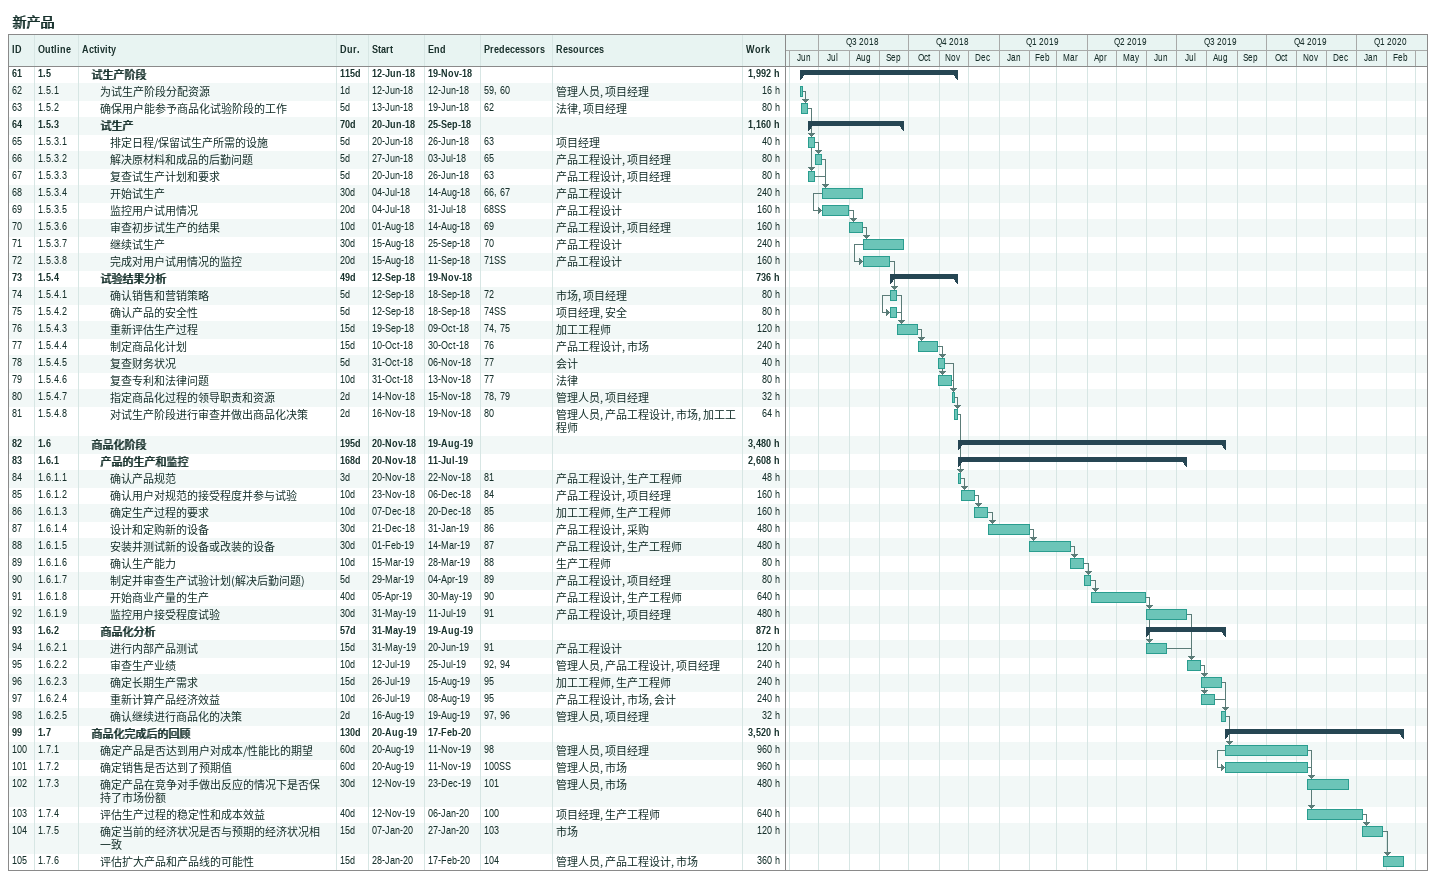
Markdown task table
新产品

| ID | WBS | Task | Duration | Start | Finish | Predecessors | Resources | Work (h) |
|---|---|---|---|---|---|---|---|---|
| 61 | 1.5 | **试生产阶段** | 115d | 2018-06-12 | 2018-11-19 |  |  | 1992 |
| 62 | 1.5.1 | 为试生产阶段分配资源 | 1d | 2018-06-12 | 2018-06-12 | 59, 60 | 管理人员, 项目经理 | 16 |
| 63 | 1.5.2 | 确保用户能参予商品化试验阶段的工作 | 5d | 2018-06-13 | 2018-06-19 | 62 | 法律, 项目经理 | 80 |
| 64 | 1.5.3 | **试生产** | 70d | 2018-06-20 | 2018-09-25 |  |  | 1160 |
| 65 | 1.5.3.1 | 排定日程/保留试生产所需的设施 | 5d | 2018-06-20 | 2018-06-26 | 63 | 项目经理 | 40 |
| 66 | 1.5.3.2 | 解决原材料和成品的后勤问题 | 5d | 2018-06-27 | 2018-07-03 | 65 | 产品工程设计, 项目经理 | 80 |
| 67 | 1.5.3.3 | 复查试生产计划和要求 | 5d | 2018-06-20 | 2018-06-26 | 63 | 产品工程设计, 项目经理 | 80 |
| 68 | 1.5.3.4 | 开始试生产 | 30d | 2018-07-04 | 2018-08-14 | 66, 67 | 产品工程设计 | 240 |
| 69 | 1.5.3.5 | 监控用户试用情况 | 20d | 2018-07-04 | 2018-07-31 | 68SS | 产品工程设计 | 160 |
| 70 | 1.5.3.6 | 审查初步试生产的结果 | 10d | 2018-08-01 | 2018-08-14 | 69 | 产品工程设计, 项目经理 | 160 |
| 71 | 1.5.3.7 | 继续试生产 | 30d | 2018-08-15 | 2018-09-25 | 70 | 产品工程设计 | 240 |
| 72 | 1.5.3.8 | 完成对用户试用情况的监控 | 20d | 2018-08-15 | 2018-09-11 | 71SS | 产品工程设计 | 160 |
| 73 | 1.5.4 | **试验结果分析** | 49d | 2018-09-12 | 2018-11-19 |  |  | 736 |
| 74 | 1.5.4.1 | 确认销售和营销策略 | 5d | 2018-09-12 | 2018-09-18 | 72 | 市场, 项目经理 | 80 |
| 75 | 1.5.4.2 | 确认产品的安全性 | 5d | 2018-09-12 | 2018-09-18 | 74SS | 项目经理, 安全 | 80 |
| 76 | 1.5.4.3 | 重新评估生产过程 | 15d | 2018-09-19 | 2018-10-09 | 74, 75 | 加工工程师 | 120 |
| 77 | 1.5.4.4 | 制定商品化计划 | 15d | 2018-10-10 | 2018-10-30 | 76 | 产品工程设计, 市场 | 240 |
| 78 | 1.5.4.5 | 复查财务状况 | 5d | 2018-10-31 | 2018-11-06 | 77 | 会计 | 40 |
| 79 | 1.5.4.6 | 复查专利和法律问题 | 10d | 2018-10-31 | 2018-11-13 | 77 | 法律 | 80 |
| 80 | 1.5.4.7 | 指定商品化过程的领导职责和资源 | 2d | 2018-11-14 | 2018-11-15 | 78, 79 | 管理人员, 项目经理 | 32 |
| 81 | 1.5.4.8 | 对试生产阶段进行审查并做出商品化决策 | 2d | 2018-11-16 | 2018-11-19 | 80 | 管理人员, 产品工程设计, 市场, 加工工程师 | 64 |
| 82 | 1.6 | **商品化阶段** | 195d | 2018-11-20 | 2019-08-19 |  |  | 3480 |
| 83 | 1.6.1 | **产品的生产和监控** | 168d | 2018-11-20 | 2019-07-11 |  |  | 2608 |
| 84 | 1.6.1.1 | 确认产品规范 | 3d | 2018-11-20 | 2018-11-22 | 81 | 产品工程设计, 生产工程师 | 48 |
| 85 | 1.6.1.2 | 确认用户对规范的接受程度并参与试验 | 10d | 2018-11-23 | 2018-12-06 | 84 | 产品工程设计, 项目经理 | 160 |
| 86 | 1.6.1.3 | 确定生产过程的要求 | 10d | 2018-12-07 | 2018-12-20 | 85 | 加工工程师, 生产工程师 | 160 |
| 87 | 1.6.1.4 | 设计和定购新的设备 | 30d | 2018-12-21 | 2019-01-31 | 86 | 产品工程设计, 采购 | 480 |
| 88 | 1.6.1.5 | 安装并测试新的设备或改装的设备 | 30d | 2019-02-01 | 2019-03-14 | 87 | 产品工程设计, 生产工程师 | 480 |
| 89 | 1.6.1.6 | 确认生产能力 | 10d | 2019-03-15 | 2019-03-28 | 88 | 生产工程师 | 80 |
| 90 | 1.6.1.7 | 制定并审查生产试验计划(解决后勤问题) | 5d | 2019-03-29 | 2019-04-04 | 89 | 产品工程设计, 项目经理 | 80 |
| 91 | 1.6.1.8 | 开始商业产量的生产 | 40d | 2019-04-05 | 2019-05-30 | 90 | 产品工程设计, 生产工程师 | 640 |
| 92 | 1.6.1.9 | 监控用户接受程度试验 | 30d | 2019-05-31 | 2019-07-11 | 91 | 产品工程设计, 项目经理 | 480 |
| 93 | 1.6.2 | **商品化分析** | 57d | 2019-05-31 | 2019-08-19 |  |  | 872 |
| 94 | 1.6.2.1 | 进行内部产品测试 | 15d | 2019-05-31 | 2019-06-20 | 91 | 产品工程设计 | 120 |
| 95 | 1.6.2.2 | 审查生产业绩 | 10d | 2019-07-12 | 2019-07-25 | 92, 94 | 管理人员, 产品工程设计, 项目经理 | 240 |
| 96 | 1.6.2.3 | 确定长期生产需求 | 15d | 2019-07-26 | 2019-08-15 | 95 | 加工工程师, 生产工程师 | 240 |
| 97 | 1.6.2.4 | 重新计算产品经济效益 | 10d | 2019-07-26 | 2019-08-08 | 95 | 产品工程设计, 市场, 会计 | 240 |
| 98 | 1.6.2.5 | 确认继续进行商品化的决策 | 2d | 2019-08-16 | 2019-08-19 | 97, 96 | 管理人员, 项目经理 | 32 |
| 99 | 1.7 | **商品化完成后的回顾** | 130d | 2019-08-20 | 2020-02-17 |  |  | 3520 |
| 100 | 1.7.1 | 确定产品是否达到用户对成本/性能比的期望 | 60d | 2019-08-20 | 2019-11-11 | 98 | 管理人员, 项目经理 | 960 |
| 101 | 1.7.2 | 确定销售是否达到了预期值 | 60d | 2019-08-20 | 2019-11-11 | 100SS | 管理人员, 市场 | 960 |
| 102 | 1.7.3 | 确定产品在竞争对手做出反应的情况下是否保持了市场份额 | 30d | 2019-11-12 | 2019-12-23 | 101 | 管理人员, 市场 | 480 |
| 103 | 1.7.4 | 评估生产过程的稳定性和成本效益 | 40d | 2019-11-12 | 2020-01-06 | 100 | 项目经理, 生产工程师 | 640 |
| 104 | 1.7.5 | 确定当前的经济状况是否与预期的经济状况相一致 | 15d | 2020-01-07 | 2020-01-27 | 103 | 市场 | 120 |
| 105 | 1.7.6 | 评估扩大产品和产品线的可能性 | 15d | 2020-01-28 | 2020-02-17 | 104 | 管理人员, 产品工程设计, 市场 | 360 |
